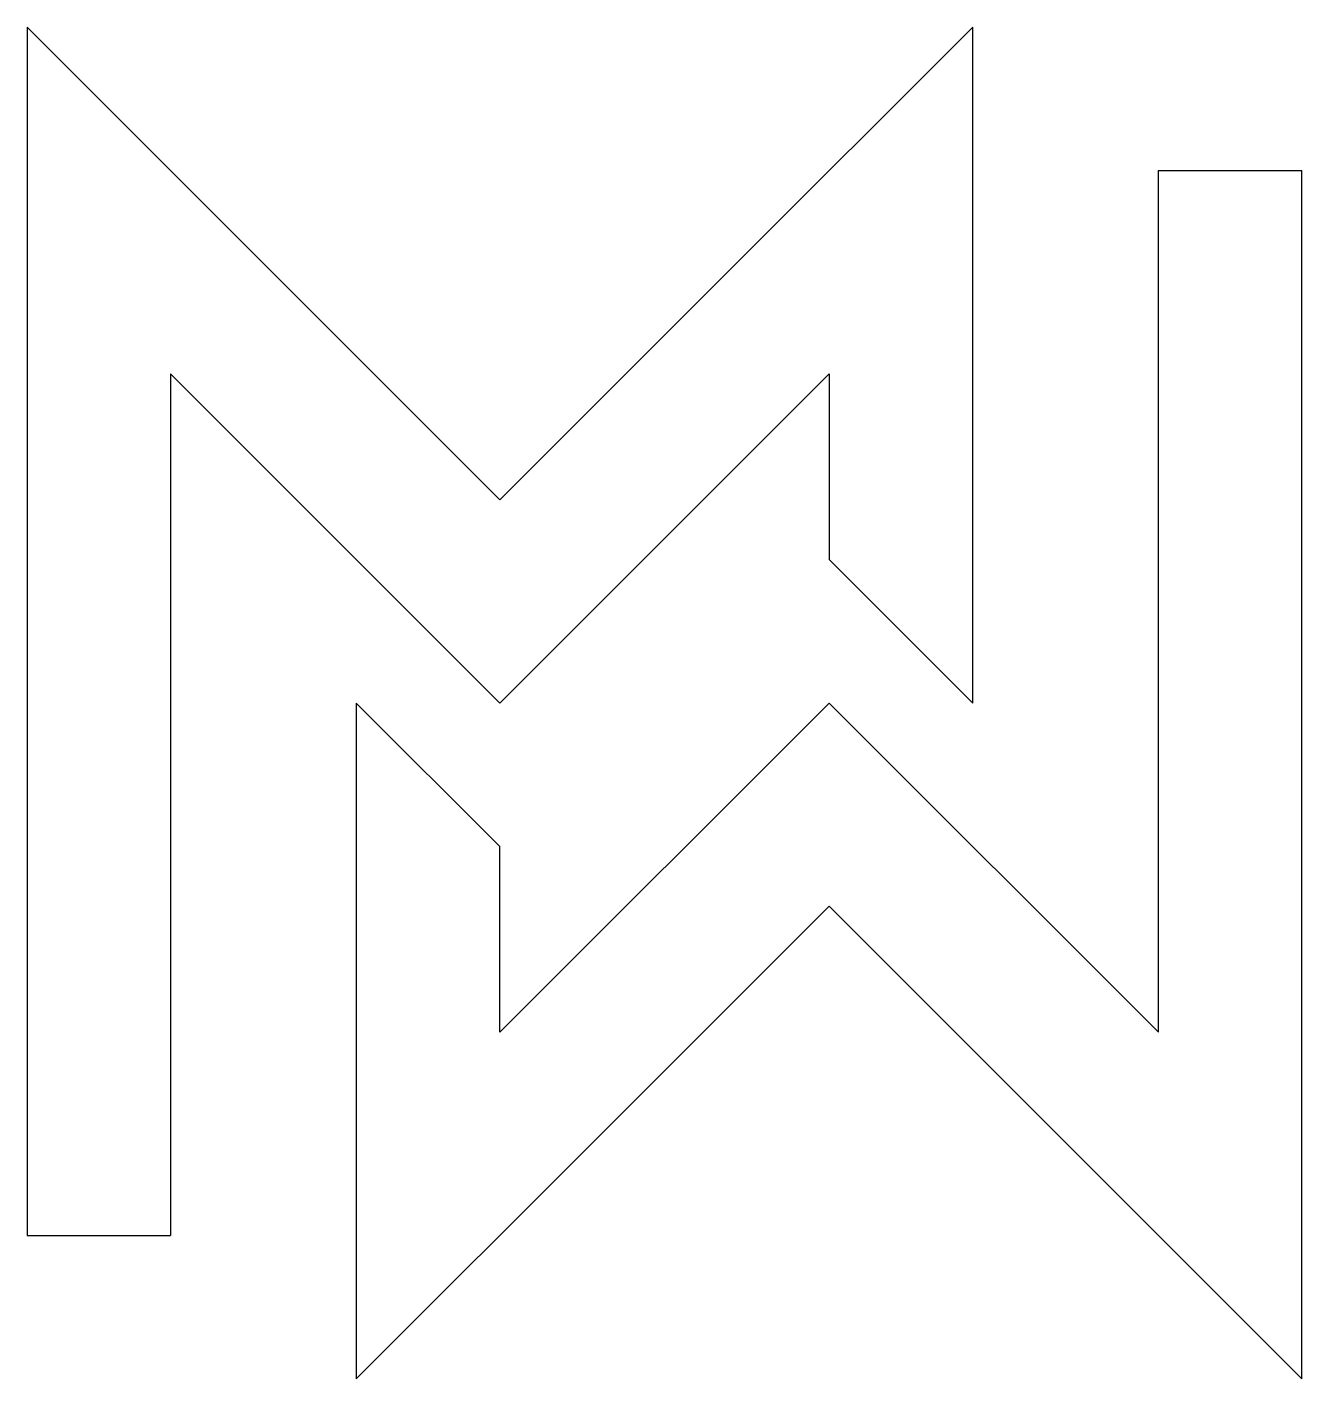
# Model space of a CAD drawing. Header units: millimetres. Extents: x -44.4 to 44.4, y -47.1 to 47.1.
import ezdxf

# ---------------------------------------------------------------- set-up
doc = ezdxf.new("R2010")
doc.units = ezdxf.units.MM

msp = doc.modelspace()

# ---------------------------------------------------------------- linework, layer by layer
for p, q in [((-27.322, 30), (-44.393, 47.071)), ((-44.393, 47.071), (-44.393, -37.071)), ((4.393, 30), (21.464, 47.071)), ((21.464, 0), (21.464, 47.071)), ((34.393, -22.929), (34.393, 37.071)), ((34.393, 37.071), (44.393, 37.071)), ((44.393, -47.071), (44.393, 37.071)), ((-11.464, 14.142), (-27.322, 30)), ((4.393, 30), (-11.464, 14.142)), ((-34.393, 22.929), (-11.464, 0)), ((-34.393, 22.929), (-34.393, -37.071)), ((11.464, 22.929), (-11.464, 0)), ((11.464, 22.929), (11.464, 10)), ((21.464, 0), (11.464, 10)), ((-21.464, 0), (-11.464, -10)), ((-21.464, 0), (-21.464, -47.071)), ((-11.464, -22.929), (11.464, 0)), ((34.393, -22.929), (11.464, 0)), ((-11.464, -22.929), (-11.464, -10)), ((-4.393, -30), (11.464, -14.142)), ((11.464, -14.142), (27.322, -30)), ((-4.393, -30), (-21.464, -47.071)), ((27.322, -30), (44.393, -47.071)), ((-44.393, -37.071), (-34.393, -37.071))]:
    msp.add_line(p, q)

doc.saveas('drawing.dxf')
